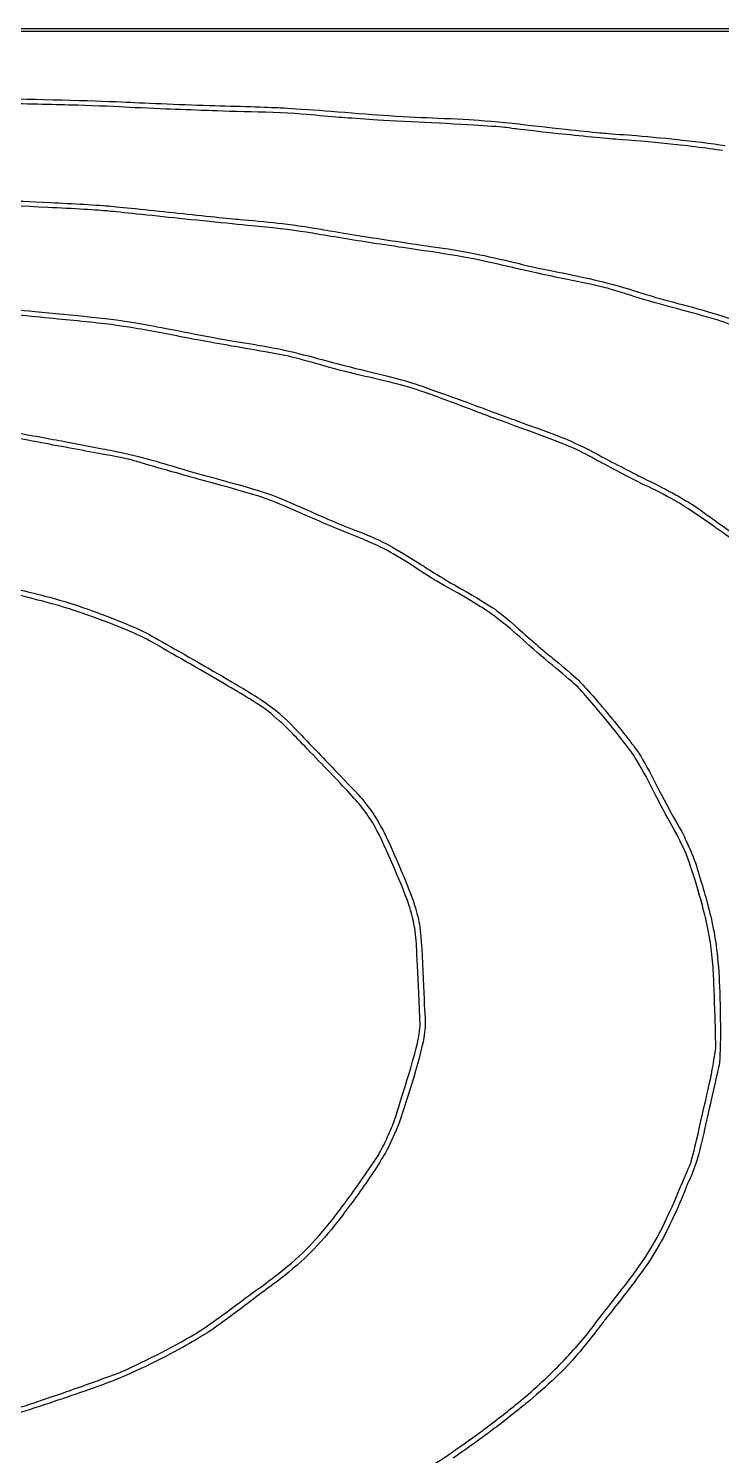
# Model space of a CAD drawing. Header units: millimetres. Extents: x 2 to 499, y 1 to 498.
# Drawn here: x 283.9 to 363.7, y 84.7 to 248.9 of the extents above; entities that cross this region are included whole.
import ezdxf

# ---------------------------------------------------------------- set-up
doc = ezdxf.new("R2010")
doc.units = ezdxf.units.MM
doc.layers.add('Calque_1', color=7, linetype='CONTINUOUS')

msp = doc.modelspace()

# ---------------------------------------------------------------- linework, layer by layer
at = {"layer": 'Calque_1', "color": 7}
for points in [[(1.796691, 124.69065), (1.796691, 248.87374), (250.50378, 248.87374), (499.21088, 248.87374), (499.21088, 124.69065), (499.21088, 0.50756), (250.50378, 0.50756), (1.796691, 0.50756)], [(499.05032, 124.60995), (499.05032, 248.55076), (250.58406, 248.55076), (2.11781, 248.55076), (2.11781, 124.6099), (2.11781, 0.66906), (250.58406, 0.66906), (499.05032, 0.66906)]]:
    msp.add_lwpolyline(points, close=True, dxfattribs=at)
for points in [[(328.87684, 132.92646), (329.05246, 134.13761), (328.87102, 137.93254)], [(362.82996, 129.96242), (363.09137, 131.55383), (362.98998, 135.26802)]]:
    msp.add_lwpolyline(points, dxfattribs=at)
for points in [[(288.87755, 240.06421), (286.97893, 240.11181), (283.1857, 240.19754), (280.44816, 240.2547)], [(281.73265, 240.79364), (286.94282, 240.70424), (293.22874, 240.52418), (295.70137, 240.39361)], [(294.97883, 239.83024), (293.52175, 239.91124), (290.77617, 240.01661), (288.87755, 240.06421)], [(300.2773, 239.59288), (298.82022, 239.64238), (296.43591, 239.74916), (294.97883, 239.83024)], [(295.70137, 240.39361), (298.17399, 240.26305), (302.79811, 240.08417), (305.97719, 239.99609)], [(305.97719, 239.99609), (309.15627, 239.90809), (312.47986, 239.79458), (313.36294, 239.74403)], [(313.36294, 239.74403), (314.24602, 239.69343), (316.37744, 239.54596), (318.09945, 239.41623)], [(304.6927, 239.42688), (303.72131, 239.46868), (301.73438, 239.54335), (300.2773, 239.59288)], [(310.39257, 239.25899), (308.22902, 239.30939), (305.66408, 239.38501), (304.6927, 239.42688)], [(316.49384, 238.9419), (315.30168, 239.06575), (312.55611, 239.20847), (310.39257, 239.25899)], [(320.02616, 238.62874), (319.27553, 238.67714), (317.68599, 238.81801), (316.49384, 238.9419)], [(318.09945, 239.41623), (319.82145, 239.2865), (322.5309, 239.0759), (324.12044, 238.94823)], [(323.63875, 238.37989), (322.40244, 238.46829), (320.77677, 238.58038), (320.02616, 238.62874)], [(329.57946, 238.05333), (327.54838, 238.14453), (324.87506, 238.2914), (323.63875, 238.37989)], [(324.12044, 238.94823), (325.70999, 238.82054), (328.27492, 238.67386), (329.82032, 238.62228)], [(335.76101, 237.72769), (334.39224, 237.81569), (331.61054, 237.96223), (329.57946, 238.05333)], [(329.82032, 238.62228), (331.3657, 238.57068), (333.78614, 238.45572), (335.19907, 238.36679)], [(335.19907, 238.36679), (336.612, 238.27789), (339.28532, 238.02724), (341.13978, 237.80987)], [(338.97221, 237.47329), (338.57482, 237.52519), (337.12978, 237.6397), (335.76101, 237.72769)], [(340.09613, 237.31986), (339.87535, 237.35236), (339.36959, 237.42133), (338.97221, 237.47329)], [(344.91292, 236.77832), (342.48445, 237.04371), (340.31689, 237.2874), (340.09613, 237.31986)], [(341.13978, 237.80987), (342.99425, 237.59251), (345.59531, 237.30317), (346.91993, 237.16691)], [(351.81699, 236.1176), (350.44821, 236.2157), (347.34138, 236.51294), (344.91292, 236.77832)], [(346.91993, 237.16691), (348.24455, 237.03063), (349.72571, 236.88462), (350.21141, 236.84244)], [(350.21141, 236.84244), (350.69709, 236.80014), (352.14213, 236.68847), (353.4226, 236.59404)], [(353.4226, 236.59404), (354.70306, 236.49954), (357.05125, 236.28495), (358.6408, 236.11701)], [(357.51686, 235.62018), (355.75071, 235.79574), (353.18576, 236.01957), (351.81699, 236.1176)], [(363.85897, 234.8305), (362.13696, 235.08928), (359.28302, 235.44464), (357.51686, 235.62018)], [(358.6408, 236.11701), (360.23034, 235.94908), (362.6869, 235.63183), (364.09983, 235.41202)], [(286.14849, 228.28963), (283.27849, 228.42581), (280.64129, 228.57058), (280.28805, 228.61132)], [(281.96702, 229.09571), (282.02432, 229.06011), (284.05411, 228.95074), (286.47781, 228.85258)], [(292.97229, 227.88449), (292.0892, 227.97109), (289.0185, 228.15345), (286.14849, 228.28963)], [(286.47781, 228.85258), (288.90153, 228.75438), (292.04059, 228.56613), (293.45353, 228.4341)], [(293.45353, 228.4341), (294.86645, 228.3021), (298.33455, 227.94393), (301.1604, 227.63821)], [(300.67916, 227.086), (297.32346, 227.43852), (293.85537, 227.79785), (292.97229, 227.88449)], [(310.4733, 226.09843), (308.44222, 226.28907), (304.03486, 226.73348), (300.67916, 227.086)], [(301.1604, 227.63821), (303.98625, 227.33248), (307.20145, 227.00519), (308.30531, 226.91088)], [(308.30531, 226.91088), (309.40915, 226.81648), (311.35995, 226.6284), (312.64042, 226.49274)], [(316.41402, 225.35956), (315.17771, 225.5753), (312.50439, 225.90779), (310.4733, 226.09843)], [(312.64042, 226.49274), (313.92088, 226.35711), (316.16068, 226.03649), (317.61777, 225.7803)], [(322.67585, 224.33464), (320.46815, 224.68262), (317.65033, 225.14385), (316.41402, 225.35956)], [(317.61777, 225.7803), (319.07485, 225.52412), (322.14555, 225.02507), (324.44155, 224.67132)], [(330.18671, 223.20522), (328.26343, 223.47842), (324.88353, 223.98666), (322.67585, 224.33464)], [(324.44155, 224.67132), (326.73757, 224.31758), (329.73601, 223.87495), (331.10478, 223.68768)], [(331.10478, 223.68768), (332.47355, 223.50044), (334.64112, 223.12634), (335.92158, 222.85639)], [(335.88658, 222.23539), (334.67493, 222.4956), (332.10999, 222.93204), (330.18671, 223.20522)], [(340.09658, 221.27428), (338.99273, 221.54267), (337.09824, 221.97517), (335.88658, 222.23539)], [(335.92158, 222.85639), (337.20204, 222.58642), (339.22509, 222.12233), (340.41725, 221.82506)], [(340.41725, 221.82506), (341.60941, 221.52783), (343.63245, 221.09033), (344.91293, 220.85288)], [(345.79645, 220.04765), (343.76537, 220.4539), (341.20042, 221.00589), (340.09658, 221.27428)], [(344.91293, 220.85288), (346.19338, 220.61544), (348.2887, 220.16926), (349.56916, 219.86137)], [(350.37241, 219.05573), (349.88671, 219.19504), (347.82754, 219.64141), (345.79645, 220.04765)], [(349.56916, 219.86137), (350.84962, 219.55349), (352.87268, 218.98321), (354.06484, 218.59409)], [(353.74416, 218.02245), (352.37538, 218.45143), (350.85809, 218.9164), (350.37241, 219.05573)], [(354.06484, 218.59409), (355.25699, 218.20495), (357.13553, 217.65747), (358.23939, 217.37744)], [(358.23983, 216.7392), (357.13598, 217.01601), (355.11293, 217.59347), (353.74416, 218.02245)], [(358.23939, 217.37744), (359.34323, 217.09742), (361.36628, 216.54108), (362.73507, 216.14111)], [(362.65605, 215.52521), (361.33098, 215.9161), (359.34368, 216.4624), (358.23983, 216.7392)], [(288.23498, 215.36708), (285.89482, 215.58277), (282.46285, 215.93834), (280.60839, 216.15723)], [(282.93639, 216.50901), (284.04023, 216.37504), (286.64131, 216.11302), (288.71654, 215.92675)], [(294.65738, 214.65035), (293.46522, 214.82886), (290.57514, 215.15139), (288.23498, 215.36708)], [(288.71654, 215.92675), (290.79178, 215.74048), (293.42898, 215.44954), (294.57697, 215.28022)], [(294.57697, 215.28022), (295.72498, 215.11091), (297.60353, 214.79193), (298.75154, 214.57142)], [(369.239, 213.10093), (366.94345, 214.04338), (363.98113, 215.13431), (362.65605, 215.52521)], [(362.73507, 216.14111), (364.10383, 215.74114), (366.30752, 214.97921), (367.63213, 214.44793)], [(300.59809, 213.58572), (298.52285, 213.99275), (295.84954, 214.47183), (294.65738, 214.65035)], [(298.75154, 214.57142), (299.89954, 214.3509), (302.15377, 213.91648), (303.76095, 213.60605)], [(308.1444, 212.20752), (306.06916, 212.5585), (302.67332, 213.17869), (300.59809, 213.58572)], [(303.76095, 213.60605), (305.36813, 213.29562), (307.64406, 212.89405), (308.81858, 212.71369)], [(313.20203, 211.3141), (312.49557, 211.45451), (310.21963, 211.85655), (308.1444, 212.20752)], [(308.81858, 212.71369), (309.9931, 212.53331), (311.85721, 212.20108), (312.96108, 211.97536)], [(312.96108, 211.97536), (314.06492, 211.74964), (315.97959, 211.27786), (317.21591, 210.92694)], [(316.65407, 210.43752), (315.46191, 210.77922), (313.9085, 211.17368), (313.20203, 211.3141)], [(320.18638, 209.46823), (319.43576, 209.65964), (317.84622, 210.09582), (316.65407, 210.43752)], [(317.21591, 210.92694), (318.45222, 210.57602), (320.69203, 209.99587), (322.19325, 209.6377)], [(323.61389, 208.65458), (322.47938, 208.91068), (320.93699, 209.27683), (320.18638, 209.46823)], [(322.19325, 209.6377), (323.6945, 209.27954), (325.7898, 208.7577), (326.8495, 208.47803)], [(327.44975, 207.68381), (326.47455, 207.96165), (324.74841, 208.3985), (323.61389, 208.65458)], [(326.8495, 208.47803), (327.90919, 208.19838), (331.30503, 207.02965), (334.39581, 205.88087)], [(330.28408, 206.77245), (329.70041, 206.99588), (328.42496, 207.40599), (327.44975, 207.68381)], [(335.43956, 204.8324), (333.1877, 205.67601), (330.86774, 206.54903), (330.28408, 206.77245)], [(334.39581, 205.88087), (337.48658, 204.73209), (340.99078, 203.44341), (342.18295, 203.01715)], [(341.54083, 202.58611), (340.43698, 202.97796), (337.69141, 203.9888), (335.43956, 204.8324)], [(284.06084, 201.4735), (282.51545, 201.77202), (280.96203, 202.05405), (280.6088, 202.10023)], [(281.65237, 202.53129), (283.10946, 202.27899), (285.71052, 201.80935), (287.43252, 201.48764)], [(345.39427, 201.14255), (344.37872, 201.54465), (342.64468, 202.19426), (341.54083, 202.58611)], [(342.18295, 203.01715), (343.3751, 202.59088), (345.07303, 201.94792), (345.95611, 201.58836)], [(290.96016, 200.19184), (288.71092, 200.59823), (285.60623, 201.17499), (284.06084, 201.4735)], [(287.43252, 201.48764), (289.15453, 201.16593), (291.82785, 200.65457), (293.37325, 200.35129)], [(293.37325, 200.35129), (294.91863, 200.04801), (297.08618, 199.53968), (298.19004, 199.22165)], [(348.36462, 199.77455), (347.74647, 200.12484), (346.4098, 200.74044), (345.39427, 201.14255)], [(345.95611, 201.58836), (346.83919, 201.22879), (348.64549, 200.3438), (349.9701, 199.62171)], [(295.85723, 199.2148), (295.41309, 199.34578), (293.2094, 199.78545), (290.96016, 200.19184)], [(299.55486, 198.14603), (297.96532, 198.60287), (296.30139, 199.08383), (295.85723, 199.2148)], [(298.19004, 199.22165), (299.29389, 198.90363), (300.77505, 198.46456), (301.48151, 198.24594)], [(349.88994, 198.94014), (349.66917, 199.04873), (348.98278, 199.42428), (348.36462, 199.77455)], [(351.97722, 197.82868), (351.04998, 198.33134), (350.1107, 198.8315), (349.88994, 198.94014)], [(349.9701, 199.62171), (351.29472, 198.89962), (353.60678, 197.70535), (355.10802, 196.96781)], [(306.13781, 196.30707), (304.10673, 196.86166), (301.1444, 197.68919), (299.55486, 198.14603)], [(301.48151, 198.24594), (302.18798, 198.02732), (304.50004, 197.3811), (306.61943, 196.80992)], [(355.34897, 196.1391), (354.42173, 196.56573), (352.90444, 197.32603), (351.97722, 197.82868)], [(311.11517, 194.85379), (310.4087, 195.09851), (308.16889, 195.75247), (306.13781, 196.30707)], [(306.61943, 196.80992), (308.73882, 196.23873), (311.06303, 195.55139), (311.78436, 195.28249)], [(355.10802, 196.96781), (356.60924, 196.23025), (358.23491, 195.38882), (358.72061, 195.09797)], [(358.72073, 194.36724), (357.79349, 194.91516), (356.2762, 195.7125), (355.34897, 196.1391)], [(315.28972, 193.12172), (313.70018, 193.82965), (311.82163, 194.60909), (311.11517, 194.85379)], [(311.78436, 195.28249), (312.50568, 195.01359), (314.31197, 194.25281), (315.79835, 193.59188)], [(358.72061, 195.09797), (359.2063, 194.80713), (359.85657, 194.42572), (360.16565, 194.25041)], [(363.13612, 191.41381), (361.63489, 192.49029), (359.64796, 193.81932), (358.72073, 194.36724)], [(360.16565, 194.25041), (360.47471, 194.0751), (361.50759, 193.35338), (362.46088, 192.64655)], [(320.82903, 190.78854), (319.37195, 191.36384), (316.87926, 192.41377), (315.28972, 193.12172)], [(315.79835, 193.59188), (317.28472, 192.93092), (318.86211, 192.2409), (319.30365, 192.05849)], [(362.46088, 192.64655), (363.41419, 191.93973), (365.56388, 190.43414), (367.23797, 189.30078)], [(319.30365, 192.05849), (319.74519, 191.87608), (320.97347, 191.38964), (322.03317, 190.97751)], [(324.89098, 189.02334), (324.11398, 189.4189), (322.28611, 190.21324), (320.82903, 190.78854)], [(322.03317, 190.97751), (323.09286, 190.56538), (324.64527, 189.86246), (325.48298, 189.41547)], [(366.18676, 189.20894), (366.01014, 189.34513), (364.63736, 190.33734), (363.13612, 191.41381)], [(328.18246, 187.06459), (327.14913, 187.74632), (325.66798, 188.62776), (324.89098, 189.02334)], [(325.48298, 189.41547), (326.32068, 188.96845), (327.93935, 187.98843), (329.08003, 187.23759)], [(329.08003, 187.23759), (330.22072, 186.48676), (332.37663, 185.18673), (333.87093, 184.34862)], [(330.33214, 185.65769), (330.18313, 185.74979), (329.21578, 186.38286), (328.18246, 187.06459)], [(333.41318, 183.90797), (331.86762, 184.77825), (330.48115, 185.56564), (330.33214, 185.65769)], [(279.32321, 185.14997), (281.4426, 184.66003), (284.15206, 184.01443), (285.3442, 183.71531)], [(288.95784, 182.0153), (287.54492, 182.48136), (283.96668, 183.4295), (281.0062, 184.12225)], [(337.79848, 181.13129), (336.93213, 181.78817), (334.95874, 183.03768), (333.41318, 183.90797)], [(333.87093, 184.34862), (335.36524, 183.51052), (337.07014, 182.48073), (337.65961, 182.06018)], [(285.3442, 183.71531), (286.53637, 183.41618), (288.49052, 182.84489), (289.68679, 182.44576)], [(289.68679, 182.44576), (290.88302, 182.04663), (292.7864, 181.35166), (293.91651, 180.90139)], [(293.69437, 180.31505), (292.50221, 180.7841), (290.37077, 181.54922), (288.95784, 182.0153)], [(293.91651, 180.90139), (295.04661, 180.45113), (296.43288, 179.86113), (296.9971, 179.59029)], [(337.65961, 182.06018), (338.24908, 181.63964), (339.70678, 180.41982), (340.89894, 179.34947)], [(340.899, 178.53188), (340.06007, 179.30467), (338.66485, 180.47441), (337.79848, 181.13129)], [(297.02347, 178.88648), (296.38462, 179.20314), (294.88652, 179.84598), (293.69437, 180.31505)], [(296.9971, 179.59029), (297.56132, 179.31947), (300.49881, 177.67182), (303.52488, 175.92886)], [(340.89894, 179.34947), (342.09109, 178.27911), (343.76626, 176.84355), (344.62152, 176.15934)], [(299.24757, 177.66151), (298.66317, 178.0186), (297.66232, 178.56984), (297.02347, 178.88648)], [(300.36367, 177.01227), (300.33417, 177.01227), (299.83199, 177.30443), (299.24757, 177.66151)], [(344.27076, 175.62435), (343.25521, 176.45069), (341.73792, 177.75909), (340.899, 178.53188)], [(305.04363, 174.33046), (302.49909, 175.80544), (300.3931, 177.01227), (300.36367, 177.01227)], [(303.52488, 175.92886), (306.55091, 174.18589), (309.60481, 172.38525), (310.31126, 171.92743)], [(344.62152, 176.15934), (345.47678, 175.47509), (346.62611, 174.49689), (347.17556, 173.98554)], [(309.92355, 171.4237), (309.78413, 171.54742), (307.58816, 172.85548), (305.04363, 174.33046)], [(346.95261, 173.34663), (346.49313, 173.77303), (345.28629, 174.798), (344.27076, 175.62435)], [(350.37697, 169.42792), (348.95305, 171.15683), (347.41209, 172.92025), (346.95261, 173.34663)], [(347.17556, 173.98554), (347.72502, 173.47417), (349.37719, 171.60242), (350.84705, 169.82608)], [(310.28194, 171.19875), (310.22424, 171.19875), (310.06296, 171.29997), (309.92355, 171.4237)], [(311.55377, 170.30632), (310.91196, 170.79716), (310.33964, 171.19875), (310.28194, 171.19875)], [(310.31126, 171.92743), (311.01772, 171.4696), (312.02925, 170.7415), (312.5591, 170.30944)], [(314.17056, 167.92438), (313.37313, 168.74361), (312.19558, 169.81547), (311.55377, 170.30632)], [(312.5591, 170.30944), (313.08894, 169.87738), (314.35182, 168.64721), (315.36549, 167.57573)], [(353.80589, 164.98704), (353.3439, 165.70062), (351.8009, 167.69901), (350.37697, 169.42792)], [(350.84705, 169.82608), (352.3169, 168.04972), (353.85339, 166.07588), (354.26148, 165.43977)], [(318.62001, 163.32196), (316.97023, 165.03407), (314.96797, 167.10518), (314.17056, 167.92438)], [(315.36549, 167.57573), (316.37917, 166.50428), (318.19607, 164.61026), (319.40306, 163.36682)], [(355.88057, 161.21821), (355.20148, 162.57749), (354.26787, 164.27346), (353.80589, 164.98704)], [(354.26148, 165.43977), (354.66956, 164.80367), (355.56351, 163.1686), (356.24804, 161.80632)], [(322.36037, 159.2408), (321.95295, 159.77333), (320.26979, 161.60985), (318.62001, 163.32196)], [(319.40306, 163.36682), (320.61006, 162.12337), (321.9145, 160.73985), (322.30181, 160.29229)], [(357.98411, 157.26178), (357.50626, 158.07852), (356.55966, 159.85891), (355.88057, 161.21821)], [(356.24804, 161.80632), (356.93256, 160.44404), (357.94965, 158.55278), (358.50825, 157.6035)], [(322.30181, 160.29229), (322.68913, 159.84475), (323.35032, 158.95771), (323.77112, 158.32107)], [(323.70834, 157.2669), (323.37437, 157.82001), (322.76779, 158.70827), (322.36037, 159.2408)], [(323.77112, 158.32107), (324.19193, 157.68443), (324.85692, 156.47335), (325.24886, 155.62976)], [(358.50825, 157.6035), (359.06683, 156.65423), (359.52387, 155.82753), (359.52387, 155.76639)], [(325.76391, 152.95078), (324.9673, 154.77153), (324.0423, 156.7138), (323.70834, 157.2669)], [(359.50489, 154.28648), (359.14631, 155.10616), (358.46195, 156.44505), (357.98411, 157.26178)], [(325.24886, 155.62976), (325.6408, 154.78617), (326.40041, 153.0639), (326.93688, 151.80246)], [(359.52387, 155.76639), (359.52387, 155.70519), (359.73442, 155.23849), (359.99176, 154.72914)], [(359.99176, 154.72914), (360.24911, 154.21981), (360.67994, 153.08444), (360.94916, 152.20612)], [(327.64227, 148.34842), (327.40576, 149.05897), (326.56051, 151.13001), (325.76391, 152.95078)], [(360.89676, 150.24979), (360.4898, 151.65029), (359.86345, 153.4668), (359.50489, 154.28648)], [(326.93688, 151.80246), (327.47335, 150.54104), (328.09227, 148.95719), (328.31227, 148.28282)], [(360.94916, 152.20612), (361.21838, 151.32781), (361.61569, 149.99149), (361.83205, 149.23655)], [(362.01125, 146.08808), (361.80524, 146.97652), (361.30372, 148.84928), (360.89676, 150.24979)], [(328.31178, 145.92613), (328.18004, 146.54784), (327.87876, 147.63788), (327.64227, 148.34842)], [(328.31227, 148.28282), (328.53229, 147.60845), (328.8182, 146.51167), (328.94766, 145.84554)], [(361.83205, 149.23655), (362.04843, 148.4816), (362.37849, 147.2128), (362.56553, 146.41702)], [(362.56553, 146.41702), (362.75257, 145.62123), (363.00663, 144.24053), (363.13011, 143.34878)], [(328.62043, 143.2616), (328.58243, 144.10536), (328.44351, 145.30439), (328.31178, 145.92613)], [(328.94766, 145.84554), (329.07862, 145.17168), (329.25219, 142.77177), (329.33891, 140.43575)], [(362.5534, 143.01936), (362.4612, 143.81873), (362.21726, 145.19964), (362.01125, 146.08808)], [(328.87102, 137.93254), (328.77132, 140.01974), (328.65845, 142.41782), (328.62043, 143.2616)], [(362.80476, 140.27409), (362.75856, 140.98463), (362.64557, 142.22001), (362.5534, 143.01936)], [(363.13011, 143.34878), (363.25363, 142.45703), (363.41004, 140.60105), (363.47779, 139.22438)], [(329.33891, 140.43575), (329.42461, 138.12649), (329.53756, 135.83741), (329.58986, 135.34891)], [(362.98998, 135.26802), (362.93428, 137.31081), (362.85082, 139.56355), (362.80476, 140.27409)], [(363.47779, 139.22438), (363.54559, 137.84771), (363.6027, 135.26797), (363.60487, 133.49162)], [(329.58986, 135.34891), (329.64216, 134.86042), (329.60726, 133.84943), (329.51246, 133.10228)], [(329.51246, 133.10228), (329.41766, 132.35513), (328.86647, 130.17507), (328.28768, 128.25768)], [(363.60487, 133.49162), (363.60787, 131.39058), (363.53587, 129.95149), (363.39995, 129.37371)], [(327.50603, 127.83964), (328.16339, 129.97127), (328.78026, 132.26032), (328.87684, 132.92646)], [(361.92958, 125.60228), (362.281, 127.12507), (362.68618, 129.08713), (362.82996, 129.96242)], [(328.28768, 128.25768), (327.70889, 126.34032), (327.01153, 124.11754), (326.73799, 123.31817)], [(363.39995, 129.37371), (363.28503, 128.88521), (362.9493, 127.43184), (362.65373, 126.14398)], [(325.99538, 123.07579), (326.16887, 123.56427), (326.84867, 125.70802), (327.50603, 127.83964)], [(360.78571, 120.65349), (361.06342, 121.85251), (361.57815, 124.07948), (361.92958, 125.60228)], [(362.65373, 126.14398), (362.35814, 124.85612), (361.92537, 122.89406), (361.69197, 121.78385)], [(326.73799, 123.31817), (326.46443, 122.51882), (325.8509, 121.10177), (325.37459, 120.16919)], [(325.18135, 121.13795), (325.45556, 121.71526), (325.82187, 122.58728), (325.99538, 123.07579)], [(361.69197, 121.78385), (361.45859, 120.67362), (361.04661, 119.11167), (360.77645, 118.31283)], [(325.37459, 120.16919), (324.89826, 119.2366), (323.63284, 117.23822), (322.56253, 115.72832)], [(324.25982, 119.36161), (324.49246, 119.76126), (324.90715, 120.56063), (325.18135, 121.13795)], [(360.07172, 118.06971), (360.18665, 118.29175), (360.508, 119.45444), (360.78571, 120.65349)], [(322.13886, 116.21262), (323.07275, 117.54488), (324.02718, 118.96192), (324.25982, 119.36161)], [(360.77645, 118.31283), (360.5063, 117.51399), (360.15008, 116.60671), (359.98484, 116.29664)], [(358.79613, 115.08221), (359.38272, 116.50329), (359.95674, 117.84766), (360.07172, 118.06971)], [(318.92505, 111.85248), (319.75876, 112.91829), (321.20497, 114.88035), (322.13886, 116.21262)], [(322.56253, 115.72832), (321.49222, 114.21841), (319.95021, 112.14735), (319.13588, 111.12594)], [(356.76833, 110.64132), (357.29704, 111.66272), (358.20955, 113.66113), (358.79613, 115.08221)], [(359.68443, 115.60637), (359.68443, 115.53677), (359.24653, 114.48202), (358.71133, 113.26242)], [(359.98484, 116.29664), (359.81962, 115.98658), (359.68443, 115.67597), (359.68443, 115.60637)], [(315.86775, 108.37682), (316.71554, 109.22263), (318.09132, 110.78666), (318.92505, 111.85248)], [(358.71133, 113.26242), (358.17613, 112.04284), (357.33399, 110.31831), (356.83992, 109.43014)], [(319.13588, 111.12594), (318.32152, 110.10454), (316.9421, 108.57468), (316.0705, 107.72624)], [(354.77865, 107.25012), (355.34428, 108.09387), (356.23963, 109.61992), (356.76833, 110.64132)], [(312.38935, 105.37244), (313.45467, 106.17908), (315.01994, 107.53105), (315.86775, 108.37682)], [(356.83992, 109.43014), (356.34585, 108.54196), (355.53998, 107.23392), (355.04911, 106.52338)], [(316.0705, 107.72624), (315.19889, 106.8778), (313.61874, 105.53824), (312.55904, 104.74943)], [(351.90555, 103.37444), (352.92014, 104.66229), (354.21303, 106.40634), (354.77865, 107.25012)], [(310.30208, 103.84201), (310.38478, 103.87701), (311.32403, 104.56582), (312.38935, 105.37244)], [(355.04911, 106.52338), (354.55823, 105.81284), (353.50982, 104.39579), (352.71931, 103.3744)], [(307.34195, 101.66352), (308.88733, 102.82657), (310.21938, 103.80689), (310.30208, 103.84201)], [(312.55904, 104.74943), (311.49935, 103.96061), (309.51246, 102.47471), (308.14377, 101.44745)], [(348.66108, 99.17579), (349.43096, 100.19718), (350.89098, 102.08658), (351.90555, 103.37444)], [(352.71931, 103.3744), (351.9288, 102.35298), (351.09532, 101.291), (350.86713, 101.0144)], [(303.24767, 98.7685), (303.95414, 99.19771), (305.79655, 100.50048), (307.34195, 101.66352)], [(308.14377, 101.44745), (306.77506, 100.42016), (305.22165, 99.29441), (304.69174, 98.94577)], [(350.86713, 101.0144), (350.63894, 100.7378), (350.2927, 100.30179), (350.09771, 100.04548)], [(299.23368, 96.57312), (300.73491, 97.35138), (302.54121, 98.33929), (303.24767, 98.7685)], [(304.69174, 98.94577), (304.16182, 98.59713), (302.9696, 97.88282), (302.04238, 97.35841)], [(344.84277, 94.89259), (346.17295, 96.22695), (347.89119, 98.15438), (348.66108, 99.17579)], [(350.09771, 100.04548), (349.90271, 99.78917), (349.03104, 98.67109), (348.16063, 97.56088)], [(302.04238, 97.35841), (301.11515, 96.83399), (299.27272, 95.87326), (297.9481, 95.22345)], [(348.16063, 97.56088), (347.29023, 96.45066), (345.86024, 94.85869), (344.98285, 94.02317)], [(297.9481, 95.22345), (296.62348, 94.57364), (294.7088, 93.71506), (293.69327, 93.31547)], [(295.13941, 94.5638), (295.89002, 94.89067), (297.73245, 95.79487), (299.23368, 96.57312)], [(289.19868, 92.36696), (291.71546, 93.24835), (294.38878, 94.23691), (295.13941, 94.5638)], [(340.09614, 90.60287), (341.3766, 91.62784), (343.51259, 93.55822), (344.84277, 94.89259)], [(344.98285, 94.02317), (344.10547, 93.18763), (342.59284, 91.83795), (341.62146, 91.02387)], [(282.77629, 90.19558), (283.79184, 90.50846), (286.68191, 91.48559), (289.19868, 92.36696)], [(293.69327, 93.31547), (292.67772, 92.91587), (289.57089, 91.82364), (286.78919, 90.88825)], [(286.78919, 90.88825), (284.0075, 89.95288), (280.82841, 88.96875), (279.72456, 88.70131)], [(336.24271, 87.60813), (337.08163, 88.23026), (338.81567, 89.57789), (340.09614, 90.60287)], [(341.62146, 91.02387), (340.65007, 90.20977), (338.84377, 88.77904), (337.60746, 87.84442)], [(332.71039, 85.09364), (333.81423, 85.85448), (335.40378, 86.98598), (336.24271, 87.60813)], [(337.60746, 87.84442), (336.37115, 86.90981), (334.22883, 85.3709), (332.84677, 84.42463)], [(329.41892, 82.94805), (330.12538, 83.3673), (331.60654, 84.33282), (332.71039, 85.09364)]]:
    msp.add_open_spline(points, degree=3, dxfattribs=at)

doc.saveas('drawing.dxf')
